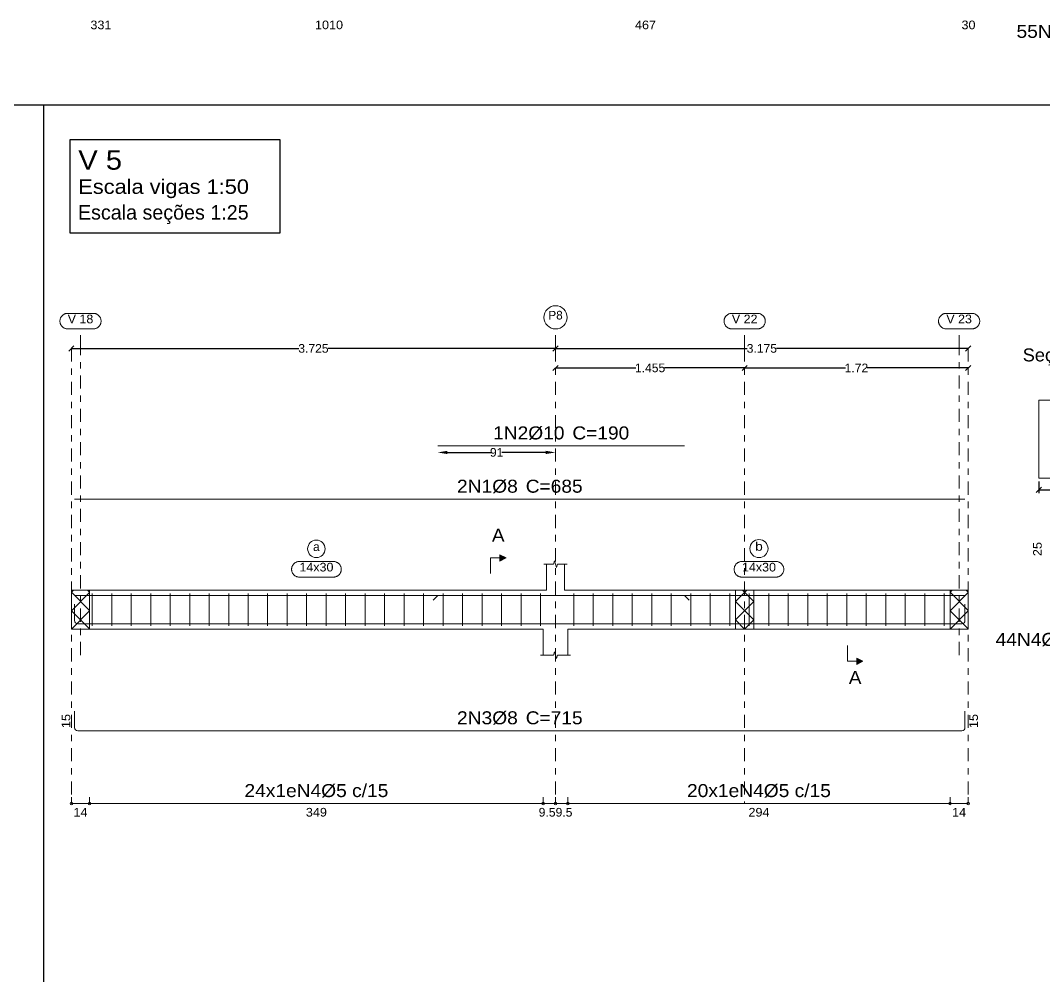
# Model space of a CAD drawing. Header units: centimetres. Extents: x 3194 to 3278, y -951 to -517.
# Drawn here: x 3210.66 to 3226.4, y -546.92 to -532.22 of the extents above; entities that cross this region are included whole.
import ezdxf
from ezdxf.enums import TextEntityAlignment as Align

# ---------------------------------------------------------------- set-up
doc = ezdxf.new("R2010")
doc.units = ezdxf.units.CM
doc.linetypes.add('CYPE_RAYAPUNTO', pattern=[0.4125, 0.2025, -0.105, 0, -0.105])
for name, color, linetype, lineweight in [('ARM_LONGITUDINAL_Ø10', 33, 'Continuous', 9), ('ARM_LONGITUDINAL_Ø8', 32, 'Continuous', 9), ('ARM_TRANSVERSAL_Ø5', 120, 'Continuous', 9), ('ELE_ARM_TRANS_TXT_EST', 7, 'Continuous', 9), ('ELE_CONT_NOS', 7, 'Continuous', 9), ('ELE_CONT_VIG_CONCRETO', 7, 'Continuous', 9), ('ELE_COT_COMPRIMENTO_PROJETADO', 8, 'Continuous', 0), ('ELE_COT_COT_ANCORAGENS', 8, 'Continuous', 0), ('ELE_COT_COT_ARM', 8, 'Continuous', 0), ('ELE_COT_COT_EST', 8, 'Continuous', 0), ('ELE_COT_COT_LIN_APOIOS', 8, 'CYPE_RAYAPUNTO', 0), ('ELE_COT_TEXTOS_ESTRIBOS', 8, 'Continuous', 0), ('ELE_REF_COT_LIN_AUX_COTA', 8, 'CYPE_RAYAPUNTO', 9), ('ELE_REF_LINHAS_MARCAS_PLANTA', 8, 'Continuous', 9), ('ELE_REF_MARCAS_PLANTA', 8, 'Continuous', 9), ('ELE_REF_REF_ESCALA', 3, 'Continuous', 9), ('ELE_REF_REF_NOME', 8, 'Continuous', 9), ('ELE_REF_REF_REFERENCIA', 8, 'Continuous', 9), ('ELE_REF_TEXTO_REF_NOME', 8, 'Continuous', 9), ('ELE_REF_TEXTO_REF_REFERENCIA', 8, 'Continuous', 9), ('POR_ARM_LONG_ARM_TEXTOS', 7, 'Continuous', 9), ('POR_ARM_LONG_TXT_COMP', 7, 'Continuous', 9), ('SEC_CONT_VIG_CONCRETO_CORTE', 7, 'Continuous', 9), ('SEC_COTAS_SEC_DIM_VIGA', 8, 'Continuous', 0), ('SEC_COTAS_TEXTOS_DETALHE_ESTRIBOS', 8, 'Continuous', 0), ('SEC_REF_TXT_NOMES', 2, 'Continuous', 9), ('SEC_REF_TXT_POSICOES_ARM_ESTRIBOS', 7, 'Continuous', 9)]:
    doc.layers.add(name, color=color, linetype=linetype, lineweight=lineweight)
doc.layers.add('COTA CYPE', color=31, linetype='Continuous')
doc.styles.add('CYPETXT', font='arial.ttf', dxfattribs={"height": 0.2})
doc.styles.add('CYPETXT_0.2', font='arial.ttf', dxfattribs={"height": 0.133333})
doc.dimstyles.new('cype_arrow', dxfattribs={"dimtxt": 0.18, "dimasz": 0.15, "dimexe": 0.05, "dimexo": 0.05, "dimgap": 0, "dimtad": 0, "dimdec": 4, "dimzin": 0, "dimdsep": 46, "dimtxsty": 'CYPETXT_0.2', "dimcen": 0.09, "dimadec": 0, "dimazin": 0, "dimtfac": 1, "dimtdec": 4, "dimtofl": 0, "dimtmove": 2, "dimatfit": 3, "dimfxl": 1, "dimtolj": 1, "dimtzin": 0, "dimarcsym": 0})
doc.dimstyles.new('cype_oblique', dxfattribs={"dimtxt": 0.18, "dimasz": 0.18, "dimexe": 0.05, "dimexo": 0.05, "dimgap": 0, "dimtad": 0, "dimdec": 4, "dimzin": 0, "dimdsep": 46, "dimtxsty": 'CYPETXT_0.2', "dimblk": 'OBLIQUE', "dimtsz": 0.04, "dimcen": 0.09, "dimadec": 0, "dimazin": 0, "dimtfac": 1, "dimtdec": 4, "dimtofl": 0, "dimtmove": 2, "dimatfit": 3, "dimfxl": 1, "dimtolj": 1, "dimtzin": 0, "dimarcsym": 0})

# ---------------------------------------------------------------- blocks, each defined once
blk = doc.blocks.new('*D1142')
at = {"layer": 'Defpoints', "color": 0, "transparency": 16777216}
for p in [(3226.328, -539.268), (3226.888, -539.268), (3226.888, -539.445)]:
    blk.add_point(p, dxfattribs=at)
at = {"layer": 'SEC_COTAS_SEC_DIM_VIGA', "color": 0, "lineweight": -2, "transparency": 16777216}
for p, q in [((3226.328, -539.318), (3226.328, -539.495)), ((3226.888, -539.318), (3226.888, -539.495)), ((3226.288, -539.485), (3226.368, -539.405)), ((3226.328, -539.445), (3226.519, -539.445)), ((3226.888, -539.445), (3226.697, -539.445)), ((3226.848, -539.485), (3226.928, -539.405))]:
    blk.add_line(p, q, dxfattribs=at)
at = {"layer": 'SEC_COTAS_SEC_DIM_VIGA', "color": 0, "transparency": 16777216, "insert": (3226.608, -539.445), "char_height": 0.1333, "attachment_point": 5, "style": 'CYPETXT_0.2'}
blk.add_mtext('\\A1;14', dxfattribs=at)
blk = doc.blocks.new('_OBLIQUE')
at = {"color": 0, "linetype": 'ByBlock'}
blk.add_line((-0.5, -0.5), (0.5, 0.5), dxfattribs=at)
blk = doc.blocks.new('*D1138')
at = {"layer": 'Defpoints', "color": 0, "transparency": 16777216}
for p in [(3218.89, -537.57), (3218.89, -537.57), (3221.8, -537.57)]:
    blk.add_point(p, dxfattribs=at)
at = {"layer": 'ELE_COT_COMPRIMENTO_PROJETADO', "color": 0, "lineweight": -2, "transparency": 16777216}
for p, q in [((3218.85, -537.61), (3218.93, -537.53)), ((3218.89, -537.57), (3220.126, -537.57)), ((3221.8, -537.57), (3220.565, -537.57)), ((3221.76, -537.61), (3221.84, -537.53))]:
    blk.add_line(p, q, dxfattribs=at)
at = {"layer": 'ELE_COT_COMPRIMENTO_PROJETADO', "color": 0, "transparency": 16777216, "insert": (3220.345, -537.57), "char_height": 0.1333, "attachment_point": 5, "style": 'CYPETXT_0.2'}
blk.add_mtext('\\A1;1.455', dxfattribs=at)
blk = doc.blocks.new('*D1139')
at = {"layer": 'Defpoints', "color": 0, "transparency": 16777216}
for p in [(3221.8, -537.57), (3221.8, -537.57), (3225.24, -537.57)]:
    blk.add_point(p, dxfattribs=at)
at = {"layer": 'ELE_COT_COMPRIMENTO_PROJETADO', "color": 0, "lineweight": -2, "transparency": 16777216}
for p, q in [((3221.76, -537.61), (3221.84, -537.53)), ((3221.8, -537.57), (3223.354, -537.57)), ((3225.24, -537.57), (3223.687, -537.57)), ((3225.2, -537.61), (3225.28, -537.53))]:
    blk.add_line(p, q, dxfattribs=at)
at = {"layer": 'ELE_COT_COMPRIMENTO_PROJETADO', "color": 0, "transparency": 16777216, "insert": (3223.52, -537.57), "char_height": 0.1333, "attachment_point": 5, "style": 'CYPETXT_0.2'}
blk.add_mtext('\\A1;1.72', dxfattribs=at)
blk = doc.blocks.new('*D1140')
at = {"layer": 'Defpoints', "color": 0, "transparency": 16777216}
for p in [(3211.44, -537.27), (3211.44, -537.27), (3218.89, -537.27)]:
    blk.add_point(p, dxfattribs=at)
at = {"layer": 'ELE_COT_COMPRIMENTO_PROJETADO', "color": 0, "lineweight": -2, "transparency": 16777216}
for p, q in [((3211.4, -537.31), (3211.48, -537.23)), ((3211.44, -537.27), (3214.94, -537.27)), ((3218.89, -537.27), (3215.391, -537.27)), ((3218.85, -537.31), (3218.93, -537.23))]:
    blk.add_line(p, q, dxfattribs=at)
at = {"layer": 'ELE_COT_COMPRIMENTO_PROJETADO', "color": 0, "transparency": 16777216, "insert": (3215.165, -537.27), "char_height": 0.1333, "attachment_point": 5, "style": 'CYPETXT_0.2'}
blk.add_mtext('\\A1;3.725', dxfattribs=at)
blk = doc.blocks.new('*D1141')
at = {"layer": 'Defpoints', "color": 0, "transparency": 16777216}
for p in [(3218.89, -537.27), (3218.89, -537.27), (3225.24, -537.27)]:
    blk.add_point(p, dxfattribs=at)
at = {"layer": 'ELE_COT_COMPRIMENTO_PROJETADO', "color": 0, "lineweight": -2, "transparency": 16777216}
for p, q in [((3218.85, -537.31), (3218.93, -537.23)), ((3218.89, -537.27), (3221.84, -537.27)), ((3225.24, -537.27), (3222.291, -537.27)), ((3225.2, -537.31), (3225.28, -537.23))]:
    blk.add_line(p, q, dxfattribs=at)
at = {"layer": 'ELE_COT_COMPRIMENTO_PROJETADO', "color": 0, "transparency": 16777216, "insert": (3222.065, -537.27), "char_height": 0.1333, "attachment_point": 5, "style": 'CYPETXT_0.2'}
blk.add_mtext('\\A1;3.175', dxfattribs=at)
blk = doc.blocks.new('*D1146')
at = {"layer": 'Defpoints', "color": 0, "transparency": 16777216}
for p in [(3217.077, -538.87), (3218.89, -538.87), (3218.89, -538.87)]:
    blk.add_point(p, dxfattribs=at)
at = {"layer": 'ELE_COT_COT_ARM', "color": 0, "lineweight": -2, "transparency": 16777216}
for p, q in [((3217.227, -538.87), (3217.901, -538.87)), ((3218.74, -538.87), (3218.066, -538.87))]:
    blk.add_line(p, q, dxfattribs=at)
at = {"layer": 'ELE_COT_COT_ARM', "color": 0, "transparency": 16777216}
for points in [[(3217.227, -538.845), (3217.227, -538.895), (3217.077, -538.87)], [(3218.74, -538.845), (3218.74, -538.895), (3218.89, -538.87)]]:
    blk.add_solid(points, dxfattribs=at)
at = {"layer": 'ELE_COT_COT_ARM', "color": 0, "transparency": 16777216, "insert": (3217.984, -538.87), "char_height": 0.1333, "attachment_point": 5, "style": 'CYPETXT_0.2'}
blk.add_mtext('\\A1;91', dxfattribs=at)

msp = doc.modelspace()

# ---------------------------------------------------------------- hatches: boundary and pattern name
at = {"layer": 'ELE_REF_LINHAS_MARCAS_PLANTA'}
for points in [[(3218.03282, -540.54144), (3218.03282, -540.44544), (3218.12882, -540.49344)], [(3223.52448, -542.03544), (3223.52448, -542.13144), (3223.62048, -542.08344)]]:
    msp.add_hatch(color=256, dxfattribs=at).paths.add_polyline_path(points)

# ---------------------------------------------------------------- linework, layer by layer
for p, q in [((3259.9194, -533.5243), (3196.8194, -533.5243)), ((3211.00927, -533.5243), (3211.00927, -547.32557))]:
    msp.add_line(p, q)
at = {"layer": 'ARM_LONGITUDINAL_Ø10'}
for p, q in [((3217.07715, -541.07044), (3217.00644, -541.14115)), ((3220.87715, -541.07044), (3220.94786, -541.14115))]:
    msp.add_line(p, q, dxfattribs=at)
for points in [[(3217.07715, -538.76978), (3220.87715, -538.76978)], [(3217.07715, -541.07044), (3220.87715, -541.07044)]]:
    msp.add_lwpolyline(points, dxfattribs=at)
at = {"layer": 'ARM_LONGITUDINAL_Ø8'}
for points in [[(3225.19048, -539.58978), (3211.49048, -539.58978)], [(3225.19048, -541.07044), (3211.49048, -541.07044)], [(3225.19048, -541.20644), (3225.19048, -541.45844), (3225.18683, -541.47681), (3225.17643, -541.49238), (3225.16085, -541.50278), (3225.14248, -541.50644), (3211.53848, -541.50644), (3211.52012, -541.50278), (3211.50454, -541.49238), (3211.49414, -541.47681), (3211.49048, -541.45844), (3211.49048, -541.20644)], [(3225.19048, -542.85344), (3225.19048, -543.10544), (3225.18683, -543.12381), (3225.17643, -543.13938), (3225.16085, -543.14978), (3225.14248, -543.15344), (3211.53848, -543.15344), (3211.52012, -543.14978), (3211.50454, -543.13938), (3211.49414, -543.12381), (3211.49048, -543.10544), (3211.49048, -542.85344)]]:
    msp.add_lwpolyline(points, dxfattribs=at)
at = {"layer": 'ARM_TRANSVERSAL_Ø5'}
for p, q in [((3211.76048, -541.03844), (3211.76048, -541.53844)), ((3212.06048, -541.03844), (3212.06048, -541.53844)), ((3212.36048, -541.03844), (3212.36048, -541.53844)), ((3212.66048, -541.03844), (3212.66048, -541.53844)), ((3212.96048, -541.03844), (3212.96048, -541.53844)), ((3213.26048, -541.03844), (3213.26048, -541.53844)), ((3213.56048, -541.03844), (3213.56048, -541.53844)), ((3213.86048, -541.03844), (3213.86048, -541.53844)), ((3214.16048, -541.03844), (3214.16048, -541.53844)), ((3214.46048, -541.03844), (3214.46048, -541.53844)), ((3214.76048, -541.03844), (3214.76048, -541.53844)), ((3215.06048, -541.03844), (3215.06048, -541.53844)), ((3215.36048, -541.03844), (3215.36048, -541.53844)), ((3215.66048, -541.03844), (3215.66048, -541.53844)), ((3215.96048, -541.03844), (3215.96048, -541.53844)), ((3216.26048, -541.03844), (3216.26048, -541.53844)), ((3216.56048, -541.03844), (3216.56048, -541.53844)), ((3216.86048, -541.03844), (3216.86048, -541.53844)), ((3217.16048, -541.03844), (3217.16048, -541.53844)), ((3217.46048, -541.03844), (3217.46048, -541.53844)), ((3217.76048, -541.03844), (3217.76048, -541.53844)), ((3218.06048, -541.03844), (3218.06048, -541.53844)), ((3218.36048, -541.03844), (3218.36048, -541.53844)), ((3218.66048, -541.03844), (3218.66048, -541.53844)), ((3219.17048, -541.03844), (3219.17048, -541.53844)), ((3219.47048, -541.03844), (3219.47048, -541.53844)), ((3219.77048, -541.03844), (3219.77048, -541.53844)), ((3220.07048, -541.03844), (3220.07048, -541.53844)), ((3220.37048, -541.03844), (3220.37048, -541.53844)), ((3220.67048, -541.03844), (3220.67048, -541.53844)), ((3220.97048, -541.03844), (3220.97048, -541.53844)), ((3221.27048, -541.03844), (3221.27048, -541.53844)), ((3221.57048, -541.03844), (3221.57048, -541.53844)), ((3221.87048, -541.03844), (3221.87048, -541.53844)), ((3222.17048, -541.03844), (3222.17048, -541.53844)), ((3222.47048, -541.03844), (3222.47048, -541.53844)), ((3222.77048, -541.03844), (3222.77048, -541.53844)), ((3223.07048, -541.03844), (3223.07048, -541.53844)), ((3223.37048, -541.03844), (3223.37048, -541.53844)), ((3223.67048, -541.03844), (3223.67048, -541.53844)), ((3223.97048, -541.03844), (3223.97048, -541.53844)), ((3224.27048, -541.03844), (3224.27048, -541.53844)), ((3224.57048, -541.03844), (3224.57048, -541.53844)), ((3224.87048, -541.03844), (3224.87048, -541.53844))]:
    msp.add_line(p, q, dxfattribs=at)
at = {"layer": 'COTA CYPE'}
msp.add_lwpolyline([(3211.42093, -534.05283), (3214.64733, -534.05283), (3214.64733, -535.49631), (3211.42093, -535.49631)], close=True, dxfattribs=at)
at = {"layer": 'ELE_CONT_NOS'}
for p, q in [((3218.75048, -540.98844), (3218.75048, -540.58844)), ((3219.03048, -540.98844), (3219.03048, -540.58844)), ((3211.44048, -540.98844), (3211.44048, -541.58844)), ((3218.70048, -540.98844), (3218.75048, -540.98844)), ((3219.08048, -540.98844), (3219.03048, -540.98844)), ((3225.24048, -540.98844), (3225.24048, -541.58844)), ((3218.70048, -541.58844), (3218.70048, -541.98844)), ((3219.08048, -541.58844), (3219.08048, -541.98844))]:
    msp.add_line(p, q, dxfattribs=at)
at = {"layer": 'ELE_CONT_NOS', "lineweight": 0}
for p, q in [((3211.44048, -541.02275), (3211.4748, -540.98844)), ((3211.72048, -541.30275), (3211.44048, -541.02275)), ((3211.44048, -541.3056), (3211.72048, -541.0256)), ((3211.72048, -541.01991), (3211.68901, -540.98844)), ((3221.66048, -541.16275), (3221.8348, -540.98844)), ((3221.94048, -541.16275), (3221.76617, -540.98844)), ((3224.96048, -541.02275), (3224.9948, -540.98844)), ((3225.24048, -541.30275), (3224.96048, -541.02275)), ((3224.96048, -541.3056), (3225.24048, -541.0256)), ((3225.24048, -541.01991), (3225.20901, -540.98844)), ((3221.66048, -541.4456), (3221.94048, -541.1656)), ((3221.94048, -541.4456), (3221.66048, -541.1656)), ((3211.72048, -541.5856), (3211.44048, -541.3056)), ((3211.44048, -541.58844), (3211.72048, -541.30844)), ((3225.24048, -541.5856), (3224.96048, -541.3056)), ((3224.96048, -541.58844), (3225.24048, -541.30844)), ((3221.80048, -541.58844), (3221.66048, -541.44844)), ((3221.80048, -541.58844), (3221.94048, -541.44844))]:
    msp.add_line(p, q, dxfattribs=at)
at = {"layer": 'ELE_CONT_NOS'}
for points in [[(3218.71048, -540.58844), (3218.86048, -540.58844), (3218.87548, -540.53844), (3218.90548, -540.63844), (3218.92048, -540.58844), (3219.07048, -540.58844)], [(3211.44048, -540.98844), (3211.72048, -540.98844)], [(3224.96048, -540.98844), (3225.24048, -540.98844)], [(3211.44048, -541.58844), (3211.72048, -541.58844)], [(3224.96048, -541.58844), (3225.24048, -541.58844)], [(3218.66048, -541.98844), (3218.86048, -541.98844), (3218.87548, -541.93844), (3218.90548, -542.03844), (3218.92048, -541.98844), (3219.12048, -541.98844)]]:
    msp.add_lwpolyline(points, dxfattribs=at)
at = {"layer": 'ELE_CONT_NOS', "lineweight": 0}
for points in [[(3211.44048, -540.98844), (3211.44048, -541.58844), (3211.72048, -541.58844), (3211.72048, -540.98844), (3211.44048, -540.98844)], [(3221.66048, -540.98844), (3221.66048, -541.58844), (3221.94048, -541.58844), (3221.94048, -540.98844), (3221.66048, -540.98844)], [(3224.96048, -540.98844), (3224.96048, -541.58844), (3225.24048, -541.58844), (3225.24048, -540.98844), (3224.96048, -540.98844)]]:
    msp.add_lwpolyline(points, close=True, dxfattribs=at)
at = {"layer": 'ELE_CONT_VIG_CONCRETO'}
for p, q in [((3211.72048, -540.98844), (3218.70048, -540.98844)), ((3219.08048, -540.98844), (3221.80048, -540.98844)), ((3221.80048, -540.98844), (3224.96048, -540.98844)), ((3211.72048, -541.58844), (3218.70048, -541.58844)), ((3219.08048, -541.58844), (3221.80048, -541.58844)), ((3221.80048, -541.58844), (3224.96048, -541.58844))]:
    msp.add_line(p, q, dxfattribs=at)
at = {"layer": 'ELE_COT_COT_EST'}
for p, q in [((3211.44048, -544.27344), (3211.44048, -544.17344)), ((3211.72048, -544.27344), (3211.72048, -544.17344)), ((3218.70048, -544.27344), (3218.70048, -544.17344)), ((3218.89048, -544.27344), (3218.89048, -544.17344)), ((3219.08048, -544.27344), (3219.08048, -544.17344)), ((3224.96048, -544.27344), (3224.96048, -544.17344))]:
    msp.add_line(p, q, dxfattribs=at)
for points in [[(3211.44048, -544.27344), (3211.72048, -544.27344), (3211.72048, -544.17344)], [(3211.72048, -544.27344), (3218.70048, -544.27344), (3218.70048, -544.17344)], [(3218.70048, -544.27344), (3218.89048, -544.27344), (3218.89048, -544.17344)], [(3218.89048, -544.27344), (3219.08048, -544.27344), (3219.08048, -544.17344)], [(3219.08048, -544.27344), (3224.96048, -544.27344), (3224.96048, -544.17344)], [(3224.96048, -544.27344), (3225.24048, -544.27344), (3225.24048, -544.17344)]]:
    msp.add_lwpolyline(points, dxfattribs=at)
for centre in [(3211.44048, -544.27344), (3211.72048, -544.27344), (3211.72048, -544.27344), (3218.70048, -544.27344), (3218.70048, -544.27344), (3218.89048, -544.27344), (3218.89048, -544.27344), (3219.08048, -544.27344), (3219.08048, -544.27344), (3224.96048, -544.27344), (3224.96048, -544.27344), (3225.24048, -544.27344)]:
    msp.add_circle(centre, 0.02, dxfattribs=at)
at = {"layer": 'ELE_COT_COT_LIN_APOIOS'}
for p, q in [((3211.44048, -537.26978), (3211.44048, -544.27344)), ((3218.89048, -537.26978), (3218.89048, -544.27344)), ((3218.89048, -537.26978), (3218.89048, -544.27344)), ((3221.80048, -537.26978), (3221.80048, -544.27344)), ((3225.24048, -537.26978), (3225.24048, -544.27344)), ((3225.24048, -537.26978), (3225.24048, -544.27344))]:
    msp.add_line(p, q, dxfattribs=at)
at = {"layer": 'ELE_REF_COT_LIN_AUX_COTA'}
for p, q in [((3211.58048, -537.26978), (3211.58048, -536.96978)), ((3218.89048, -537.26978), (3218.89048, -536.96978)), ((3221.80048, -537.26978), (3221.80048, -536.96978)), ((3225.10048, -537.26978), (3225.10048, -536.96978)), ((3211.58048, -541.98844), (3211.58048, -537.26978)), ((3225.10048, -541.98844), (3225.10048, -537.26978))]:
    msp.add_line(p, q, dxfattribs=at)
at = {"layer": 'ELE_REF_LINHAS_MARCAS_PLANTA'}
for p, q in [((3217.88882, -540.49344), (3217.88882, -540.73344)), ((3217.88882, -540.49344), (3218.03282, -540.49344)), ((3223.38048, -542.08344), (3223.38048, -541.84344)), ((3223.38048, -542.08344), (3223.52448, -542.08344))]:
    msp.add_line(p, q, dxfattribs=at)
for points in [[(3218.03282, -540.54144), (3218.03282, -540.44544), (3218.12882, -540.49344)], [(3223.52448, -542.03544), (3223.52448, -542.13144), (3223.62048, -542.08344)]]:
    msp.add_lwpolyline(points, close=True, dxfattribs=at)
at = {"layer": 'ELE_REF_REF_NOME'}
for points in [[(3215.47248, -540.54844), (3215.4805, -540.54871), (3215.48848, -540.54951), (3215.49639, -540.55084), (3215.50419, -540.5527), (3215.51185, -540.55508), (3215.51933, -540.55796), (3215.52661, -540.56134), (3215.53364, -540.56519), (3215.5404, -540.5695), (3215.54685, -540.57426), (3215.55298, -540.57944), (3215.55874, -540.58501), (3215.56412, -540.59096), (3215.56909, -540.59726), (3215.57363, -540.60387), (3215.57772, -540.61077), (3215.58133, -540.61793), (3215.58447, -540.62531), (3215.5871, -540.63288), (3215.58922, -540.64062), (3215.59081, -540.64848), (3215.59188, -540.65643), (3215.59242, -540.66443), (3215.59242, -540.67245), (3215.59188, -540.68045), (3215.59081, -540.6884), (3215.58922, -540.69626), (3215.5871, -540.70399), (3215.58447, -540.71157), (3215.58133, -540.71895), (3215.57772, -540.72611), (3215.57363, -540.73301), (3215.56909, -540.73962), (3215.56412, -540.74591), (3215.55874, -540.75186), (3215.55298, -540.75744), (3215.54685, -540.76261), (3215.5404, -540.76737), (3215.53364, -540.77169), (3215.52661, -540.77554), (3215.51933, -540.77892), (3215.51185, -540.7818), (3215.50419, -540.78417), (3215.49639, -540.78603), (3215.48848, -540.78737), (3215.4805, -540.78817), (3215.47248, -540.78844), (3214.94848, -540.78844), (3214.94047, -540.78817), (3214.93249, -540.78737), (3214.92458, -540.78603), (3214.91678, -540.78417), (3214.90912, -540.7818), (3214.90164, -540.77892), (3214.89436, -540.77554), (3214.88733, -540.77169), (3214.88057, -540.76737), (3214.87411, -540.76261), (3214.86799, -540.75744), (3214.86223, -540.75186), (3214.85685, -540.74591), (3214.85188, -540.73962), (3214.84734, -540.73301), (3214.84325, -540.72611), (3214.83963, -540.71895), (3214.8365, -540.71157), (3214.83387, -540.70399), (3214.83175, -540.69626), (3214.83016, -540.6884), (3214.82909, -540.68045), (3214.82855, -540.67245), (3214.82855, -540.66443), (3214.82909, -540.65643), (3214.83016, -540.64848), (3214.83175, -540.64062), (3214.83387, -540.63288), (3214.8365, -540.62531), (3214.83963, -540.61793), (3214.84325, -540.61077), (3214.84734, -540.60387), (3214.85188, -540.59726), (3214.85685, -540.59096), (3214.86223, -540.58501), (3214.86799, -540.57944), (3214.87411, -540.57426), (3214.88057, -540.5695), (3214.88733, -540.56519), (3214.89436, -540.56134), (3214.90164, -540.55796), (3214.90912, -540.55508), (3214.91678, -540.5527), (3214.92458, -540.55084), (3214.93249, -540.54951), (3214.94047, -540.54871), (3214.94848, -540.54844), (3215.47248, -540.54844)], [(3222.28248, -540.54844), (3222.2905, -540.54871), (3222.29848, -540.54951), (3222.30639, -540.55084), (3222.31419, -540.5527), (3222.32185, -540.55508), (3222.32933, -540.55796), (3222.33661, -540.56134), (3222.34364, -540.56519), (3222.3504, -540.5695), (3222.35685, -540.57426), (3222.36298, -540.57944), (3222.36874, -540.58501), (3222.37412, -540.59096), (3222.37909, -540.59726), (3222.38363, -540.60387), (3222.38772, -540.61077), (3222.39133, -540.61793), (3222.39447, -540.62531), (3222.3971, -540.63288), (3222.39922, -540.64062), (3222.40081, -540.64848), (3222.40188, -540.65643), (3222.40242, -540.66443), (3222.40242, -540.67245), (3222.40188, -540.68045), (3222.40081, -540.6884), (3222.39922, -540.69626), (3222.3971, -540.70399), (3222.39447, -540.71157), (3222.39133, -540.71895), (3222.38772, -540.72611), (3222.38363, -540.73301), (3222.37909, -540.73962), (3222.37412, -540.74591), (3222.36874, -540.75186), (3222.36298, -540.75744), (3222.35685, -540.76261), (3222.3504, -540.76737), (3222.34364, -540.77169), (3222.33661, -540.77554), (3222.32933, -540.77892), (3222.32185, -540.7818), (3222.31419, -540.78417), (3222.30639, -540.78603), (3222.29848, -540.78737), (3222.2905, -540.78817), (3222.28248, -540.78844), (3221.75848, -540.78844), (3221.75047, -540.78817), (3221.74249, -540.78737), (3221.73458, -540.78603), (3221.72678, -540.78417), (3221.71912, -540.7818), (3221.71164, -540.77892), (3221.70436, -540.77554), (3221.69733, -540.77169), (3221.69057, -540.76737), (3221.68411, -540.76261), (3221.67799, -540.75744), (3221.67223, -540.75186), (3221.66685, -540.74591), (3221.66188, -540.73962), (3221.65734, -540.73301), (3221.65325, -540.72611), (3221.64963, -540.71895), (3221.6465, -540.71157), (3221.64387, -540.70399), (3221.64175, -540.69626), (3221.64016, -540.6884), (3221.63909, -540.68045), (3221.63855, -540.67245), (3221.63855, -540.66443), (3221.63909, -540.65643), (3221.64016, -540.64848), (3221.64175, -540.64062), (3221.64387, -540.63288), (3221.6465, -540.62531), (3221.64963, -540.61793), (3221.65325, -540.61077), (3221.65734, -540.60387), (3221.66188, -540.59726), (3221.66685, -540.59096), (3221.67223, -540.58501), (3221.67799, -540.57944), (3221.68411, -540.57426), (3221.69057, -540.5695), (3221.69733, -540.56519), (3221.70436, -540.56134), (3221.71164, -540.55796), (3221.71912, -540.55508), (3221.72678, -540.5527), (3221.73458, -540.55084), (3221.74249, -540.54951), (3221.75047, -540.54871), (3221.75848, -540.54844), (3222.28248, -540.54844)]]:
    msp.add_lwpolyline(points, close=True, dxfattribs=at)
for centre, radius in [((3215.21048, -540.35373), 0.13471), ((3222.02048, -540.34911), 0.13933)]:
    msp.add_circle(centre, radius, dxfattribs=at)
at = {"layer": 'ELE_REF_REF_REFERENCIA'}
for points in [[(3211.77748, -536.72978), (3211.7855, -536.73005), (3211.79348, -536.73085), (3211.80139, -536.73218), (3211.80919, -536.73404), (3211.81685, -536.73642), (3211.82433, -536.7393), (3211.83161, -536.74268), (3211.83864, -536.74653), (3211.8454, -536.75085), (3211.85185, -536.7556), (3211.85798, -536.76078), (3211.86374, -536.76636), (3211.86912, -536.7723), (3211.87409, -536.7786), (3211.87863, -536.78521), (3211.88272, -536.79211), (3211.88633, -536.79927), (3211.88947, -536.80665), (3211.8921, -536.81423), (3211.89422, -536.82196), (3211.89581, -536.82982), (3211.89688, -536.83777), (3211.89742, -536.84577), (3211.89742, -536.85379), (3211.89688, -536.86179), (3211.89581, -536.86974), (3211.89422, -536.8776), (3211.8921, -536.88533), (3211.88947, -536.89291), (3211.88633, -536.90029), (3211.88272, -536.90745), (3211.87863, -536.91435), (3211.87409, -536.92096), (3211.86912, -536.92725), (3211.86374, -536.9332), (3211.85798, -536.93878), (3211.85185, -536.94395), (3211.8454, -536.94871), (3211.83864, -536.95303), (3211.83161, -536.95688), (3211.82433, -536.96026), (3211.81685, -536.96314), (3211.80919, -536.96552), (3211.80139, -536.96737), (3211.79348, -536.96871), (3211.7855, -536.96951), (3211.77748, -536.96978), (3211.38348, -536.96978), (3211.37547, -536.96951), (3211.36749, -536.96871), (3211.35958, -536.96737), (3211.35178, -536.96552), (3211.34412, -536.96314), (3211.33664, -536.96026), (3211.32936, -536.95688), (3211.32233, -536.95303), (3211.31557, -536.94871), (3211.30911, -536.94395), (3211.30299, -536.93878), (3211.29723, -536.9332), (3211.29185, -536.92725), (3211.28688, -536.92096), (3211.28234, -536.91435), (3211.27825, -536.90745), (3211.27463, -536.90029), (3211.2715, -536.89291), (3211.26887, -536.88533), (3211.26675, -536.8776), (3211.26516, -536.86974), (3211.26409, -536.86179), (3211.26355, -536.85379), (3211.26355, -536.84577), (3211.26409, -536.83777), (3211.26516, -536.82982), (3211.26675, -536.82196), (3211.26887, -536.81423), (3211.2715, -536.80665), (3211.27463, -536.79927), (3211.27825, -536.79211), (3211.28234, -536.78521), (3211.28688, -536.7786), (3211.29185, -536.7723), (3211.29723, -536.76636), (3211.30299, -536.76078), (3211.30911, -536.7556), (3211.31557, -536.75085), (3211.32233, -536.74653), (3211.32936, -536.74268), (3211.33664, -536.7393), (3211.34412, -536.73642), (3211.35178, -536.73404), (3211.35958, -536.73218), (3211.36749, -536.73085), (3211.37547, -536.73005), (3211.38348, -536.72978), (3211.77748, -536.72978)], [(3221.99748, -536.72978), (3222.0055, -536.73005), (3222.01348, -536.73085), (3222.02139, -536.73218), (3222.02919, -536.73404), (3222.03685, -536.73642), (3222.04433, -536.7393), (3222.05161, -536.74268), (3222.05864, -536.74653), (3222.0654, -536.75085), (3222.07185, -536.7556), (3222.07798, -536.76078), (3222.08374, -536.76636), (3222.08912, -536.7723), (3222.09409, -536.7786), (3222.09863, -536.78521), (3222.10272, -536.79211), (3222.10633, -536.79927), (3222.10947, -536.80665), (3222.1121, -536.81423), (3222.11422, -536.82196), (3222.11581, -536.82982), (3222.11688, -536.83777), (3222.11742, -536.84577), (3222.11742, -536.85379), (3222.11688, -536.86179), (3222.11581, -536.86974), (3222.11422, -536.8776), (3222.1121, -536.88533), (3222.10947, -536.89291), (3222.10633, -536.90029), (3222.10272, -536.90745), (3222.09863, -536.91435), (3222.09409, -536.92096), (3222.08912, -536.92725), (3222.08374, -536.9332), (3222.07798, -536.93878), (3222.07185, -536.94395), (3222.0654, -536.94871), (3222.05864, -536.95303), (3222.05161, -536.95688), (3222.04433, -536.96026), (3222.03685, -536.96314), (3222.02919, -536.96552), (3222.02139, -536.96737), (3222.01348, -536.96871), (3222.0055, -536.96951), (3221.99748, -536.96978), (3221.60348, -536.96978), (3221.59547, -536.96951), (3221.58749, -536.96871), (3221.57958, -536.96737), (3221.57178, -536.96552), (3221.56412, -536.96314), (3221.55664, -536.96026), (3221.54936, -536.95688), (3221.54233, -536.95303), (3221.53557, -536.94871), (3221.52911, -536.94395), (3221.52299, -536.93878), (3221.51723, -536.9332), (3221.51185, -536.92725), (3221.50688, -536.92096), (3221.50234, -536.91435), (3221.49825, -536.90745), (3221.49463, -536.90029), (3221.4915, -536.89291), (3221.48887, -536.88533), (3221.48675, -536.8776), (3221.48516, -536.86974), (3221.48409, -536.86179), (3221.48355, -536.85379), (3221.48355, -536.84577), (3221.48409, -536.83777), (3221.48516, -536.82982), (3221.48675, -536.82196), (3221.48887, -536.81423), (3221.4915, -536.80665), (3221.49463, -536.79927), (3221.49825, -536.79211), (3221.50234, -536.78521), (3221.50688, -536.7786), (3221.51185, -536.7723), (3221.51723, -536.76636), (3221.52299, -536.76078), (3221.52911, -536.7556), (3221.53557, -536.75085), (3221.54233, -536.74653), (3221.54936, -536.74268), (3221.55664, -536.7393), (3221.56412, -536.73642), (3221.57178, -536.73404), (3221.57958, -536.73218), (3221.58749, -536.73085), (3221.59547, -536.73005), (3221.60348, -536.72978), (3221.99748, -536.72978)], [(3225.29748, -536.72978), (3225.3055, -536.73005), (3225.31348, -536.73085), (3225.32139, -536.73218), (3225.32919, -536.73404), (3225.33685, -536.73642), (3225.34433, -536.7393), (3225.35161, -536.74268), (3225.35864, -536.74653), (3225.3654, -536.75085), (3225.37185, -536.7556), (3225.37798, -536.76078), (3225.38374, -536.76636), (3225.38912, -536.7723), (3225.39409, -536.7786), (3225.39863, -536.78521), (3225.40272, -536.79211), (3225.40633, -536.79927), (3225.40947, -536.80665), (3225.4121, -536.81423), (3225.41422, -536.82196), (3225.41581, -536.82982), (3225.41688, -536.83777), (3225.41742, -536.84577), (3225.41742, -536.85379), (3225.41688, -536.86179), (3225.41581, -536.86974), (3225.41422, -536.8776), (3225.4121, -536.88533), (3225.40947, -536.89291), (3225.40633, -536.90029), (3225.40272, -536.90745), (3225.39863, -536.91435), (3225.39409, -536.92096), (3225.38912, -536.92725), (3225.38374, -536.9332), (3225.37798, -536.93878), (3225.37185, -536.94395), (3225.3654, -536.94871), (3225.35864, -536.95303), (3225.35161, -536.95688), (3225.34433, -536.96026), (3225.33685, -536.96314), (3225.32919, -536.96552), (3225.32139, -536.96737), (3225.31348, -536.96871), (3225.3055, -536.96951), (3225.29748, -536.96978), (3224.90348, -536.96978), (3224.89547, -536.96951), (3224.88749, -536.96871), (3224.87958, -536.96737), (3224.87178, -536.96552), (3224.86412, -536.96314), (3224.85664, -536.96026), (3224.84936, -536.95688), (3224.84233, -536.95303), (3224.83557, -536.94871), (3224.82911, -536.94395), (3224.82299, -536.93878), (3224.81723, -536.9332), (3224.81185, -536.92725), (3224.80688, -536.92096), (3224.80234, -536.91435), (3224.79825, -536.90745), (3224.79463, -536.90029), (3224.7915, -536.89291), (3224.78887, -536.88533), (3224.78675, -536.8776), (3224.78516, -536.86974), (3224.78409, -536.86179), (3224.78355, -536.85379), (3224.78355, -536.84577), (3224.78409, -536.83777), (3224.78516, -536.82982), (3224.78675, -536.82196), (3224.78887, -536.81423), (3224.7915, -536.80665), (3224.79463, -536.79927), (3224.79825, -536.79211), (3224.80234, -536.78521), (3224.80688, -536.7786), (3224.81185, -536.7723), (3224.81723, -536.76636), (3224.82299, -536.76078), (3224.82911, -536.7556), (3224.83557, -536.75085), (3224.84233, -536.74653), (3224.84936, -536.74268), (3224.85664, -536.7393), (3224.86412, -536.73642), (3224.87178, -536.73404), (3224.87958, -536.73218), (3224.88749, -536.73085), (3224.89547, -536.73005), (3224.90348, -536.72978), (3225.29748, -536.72978)]]:
    msp.add_lwpolyline(points, close=True, dxfattribs=at)
msp.add_circle((3218.89048, -536.79139), 0.17839, dxfattribs=at)
at = {"layer": 'SEC_CONT_VIG_CONCRETO_CORTE'}
msp.add_lwpolyline([(3226.88841, -538.06778), (3226.32841, -538.06778), (3226.32841, -539.26778), (3226.88841, -539.26778), (3226.88841, -538.06778)], close=True, dxfattribs=at)

# ---------------------------------------------------------------- texts
at = {"layer": 'COTA CYPE', "style": 'CYPETXT', "width": 1.080185}
msp.add_text('V 5', height=0.297399, dxfattribs=at).set_placement((3211.54634, -534.5196), (3212.21995, -534.5196), align=Align.FIT)
at = {"layer": 'ELE_ARM_TRANS_TXT_EST', "style": 'CYPETXT', "width": 1.055863}
for s, p, p2 in [('24x1eN4%%c5 c/15', (3214.10348, -544.17344), (3216.31748, -544.17344)), ('20x1eN4%%c5 c/15', (3220.91348, -544.17344), (3223.12748, -544.17344))]:
    msp.add_text(s, height=0.2, dxfattribs=at).set_placement(p, p2, align=Align.FIT)
at = {"layer": 'ELE_COT_COT_ANCORAGENS', "style": 'CYPETXT', "width": 1.042546}
for p, p2 in [((3211.42382, -543.11144), (3211.42382, -542.89544)), ((3225.39048, -543.11144), (3225.39048, -542.89544))]:
    msp.add_text('15', height=0.133333, rotation=90, dxfattribs=at).set_placement(p, p2, align=Align.FIT)
at = {"layer": 'ELE_COT_TEXTOS_ESTRIBOS', "style": 'CYPETXT'}
for s, width, p, p2 in [('331', 1.042546, (3211.73242, -532.35854), (3212.05642, -532.35854)), ('10', 1.042546, (3215.18842, -532.35854), (3215.40442, -532.35854)), ('10', 1.042546, (3215.40442, -532.35854), (3215.62042, -532.35854)), ('467', 1.042546, (3220.11242, -532.35854), (3220.43642, -532.35854)), ('30', 1.042546, (3225.13642, -532.35854), (3225.35242, -532.35854)), ('14', 1.042546, (3211.47248, -544.47344), (3211.68848, -544.47344)), ('349', 1.042546, (3215.04848, -544.47344), (3215.37248, -544.47344)), ('9.5', 1.00411, (3218.63048, -544.47344), (3218.89048, -544.47344)), ('9.5', 1.00411, (3218.89048, -544.47344), (3219.15048, -544.47344)), ('294', 1.042546, (3221.85848, -544.47344), (3222.18248, -544.47344)), ('14', 1.042546, (3224.99248, -544.47344), (3225.20848, -544.47344))]:
    msp.add_text(s, height=0.133333, dxfattribs=dict(at, width=width)).set_placement(p, p2, align=Align.FIT)
at = {"layer": 'ELE_REF_MARCAS_PLANTA', "style": 'CYPETXT', "width": 1.044083}
for p, p2 in [((3217.91132, -540.24344), (3218.10632, -540.24344)), ((3223.40298, -542.43344), (3223.59798, -542.43344))]:
    msp.add_text('A', height=0.2, dxfattribs=at).set_placement(p, p2, align=Align.FIT)
at = {"layer": 'ELE_REF_REF_ESCALA', "style": 'CYPETXT'}
for s, width, p, p2 in [('Escala vigas 1:50', 1.075389, (3211.54634, -534.89135), (3214.17274, -534.89135)), ('Escala seções 1:25', 0.971968, (3211.54147, -535.28747), (3214.16787, -535.28747))]:
    msp.add_text(s, height=0.2230494, dxfattribs=dict(at, width=width)).set_placement(p, p2, align=Align.FIT)
at = {"layer": 'ELE_REF_TEXTO_REF_NOME', "style": 'CYPETXT'}
for s, height, width, p, p2 in [('a', 0.13333, 0.984627, (3215.15948, -540.38707), (3215.26148, -540.38707)), ('b', 0.13333, 1.139078, (3221.96148, -540.38244), (3222.07948, -540.38244)), ('14x30', 0.133333, 1.032505, (3214.94848, -540.70177), (3215.47248, -540.70177)), ('14x30', 0.133333, 1.032505, (3221.75848, -540.70177), (3222.28248, -540.70177))]:
    msp.add_text(s, height=height, dxfattribs=dict(at, width=width)).set_placement(p, p2, align=Align.FIT)
at = {"layer": 'ELE_REF_TEXTO_REF_REFERENCIA', "style": 'CYPETXT'}
for s, width, p, p2 in [('V 18', 1.028253, (3211.38348, -536.88311), (3211.77748, -536.88311)), ('P8', 0.965629, (3218.78048, -536.82472), (3219.00048, -536.82472)), ('V 22', 1.028253, (3221.60348, -536.88311), (3221.99748, -536.88311)), ('V 23', 1.028253, (3224.90348, -536.88311), (3225.29748, -536.88311))]:
    msp.add_text(s, height=0.133333, dxfattribs=dict(at, width=width)).set_placement(p, p2, align=Align.FIT)
at = {"layer": 'POR_ARM_LONG_ARM_TEXTOS', "style": 'CYPETXT'}
for s, width, p, p2 in [('1N2%%c10', 1.055105, (3217.92965, -538.66978), (3219.02765, -538.66978)), ('2N1%%c8', 1.057309, (3217.37398, -539.48978), (3218.30998, -539.48978)), ('2N3%%c8', 1.057309, (3217.37398, -543.05344), (3218.30998, -543.05344))]:
    msp.add_text(s, height=0.2, dxfattribs=dict(at, width=width)).set_placement(p, p2, align=Align.FIT)
at = {"layer": 'POR_ARM_LONG_TXT_COMP', "style": 'CYPETXT', "width": 1.053117}
for s, p, p2 in [(' C=190', (3219.06765, -538.66978), (3220.02465, -538.66978)), (' C=685', (3218.34998, -539.48978), (3219.30698, -539.48978)), (' C=715', (3218.34998, -543.05344), (3219.30698, -543.05344))]:
    msp.add_text(s, height=0.2, dxfattribs=at).set_placement(p, p2, align=Align.FIT)
at = {"layer": 'SEC_COTAS_TEXTOS_DETALHE_ESTRIBOS', "style": 'CYPETXT', "width": 1.042546}
msp.add_text('25', height=0.133333, rotation=90, dxfattribs=at).set_placement((3226.37174, -540.46511), (3226.37174, -540.24911), align=Align.FIT)
at = {"layer": 'SEC_REF_TXT_NOMES', "style": 'CYPETXT', "width": 1.002256}
msp.add_text('Seção A', height=0.2, dxfattribs=at).set_placement((3226.07891, -537.46978), (3227.13791, -537.46978), align=Align.FIT)
at = {"layer": 'SEC_REF_TXT_POSICOES_ARM_ESTRIBOS', "style": 'CYPETXT', "width": 1.055186}
for s, p, p2 in [('55N7%%c5 C=76', (3225.98407, -532.4909), (3227.87707, -532.4909)), ('44N4%%c5 C=76', (3225.66191, -541.84711), (3227.55491, -541.84711))]:
    msp.add_text(s, height=0.2, dxfattribs=at).set_placement(p, p2, align=Align.FIT)

# ---------------------------------------------------------------- dimensions: what is measured, and where the dimension line sits
at = {"layer": 'ELE_COT_COMPRIMENTO_PROJETADO'}
for p1, p2, text, picture, middle in [((3218.89048, -537.26978), (3211.44048, -537.26978), '3.725', '*D1140', (3215.16548, -537.26978)), ((3225.24048, -537.26978), (3218.89048, -537.26978), '3.175', '*D1141', (3222.06548, -537.26978)), ((3221.80048, -537.56978), (3218.89048, -537.56978), '1.455', '*D1138', (3220.34548, -537.56978)), ((3225.24048, -537.56978), (3221.80048, -537.56978), '1.72', '*D1139', (3223.52048, -537.56978))]:
    dim = msp.add_aligned_dim(p1=p1, p2=p2, distance=0, text=text, dimstyle='cype_oblique', override={"dimexe": 0, "dimexo": 0}, dxfattribs=at)
    dim.commit()
    dim.dimension.update_dxf_attribs({"geometry": picture, "text_midpoint": middle})
at = {"layer": 'ELE_COT_COT_ARM'}
dim = msp.add_aligned_dim(p1=(3217.07715, -538.86978), p2=(3218.89048, -538.86978), distance=0, text='91', dimstyle='cype_arrow', override={"dimexe": 0, "dimexo": 0}, dxfattribs=at)
dim.commit()
dim.dimension.update_dxf_attribs({"geometry": '*D1146', "text_midpoint": (3217.98382, -538.86978)})
at = {"layer": 'SEC_COTAS_SEC_DIM_VIGA'}
dim = msp.add_aligned_dim(p1=(3226.32841, -539.26778), p2=(3226.88841, -539.26778), distance=-0.17733, text='14', dimstyle='cype_oblique', dxfattribs=at)
dim.commit()
dim.dimension.update_dxf_attribs({"geometry": '*D1142', "text_midpoint": (3226.60841, -539.44511)})

doc.saveas('drawing.dxf')
